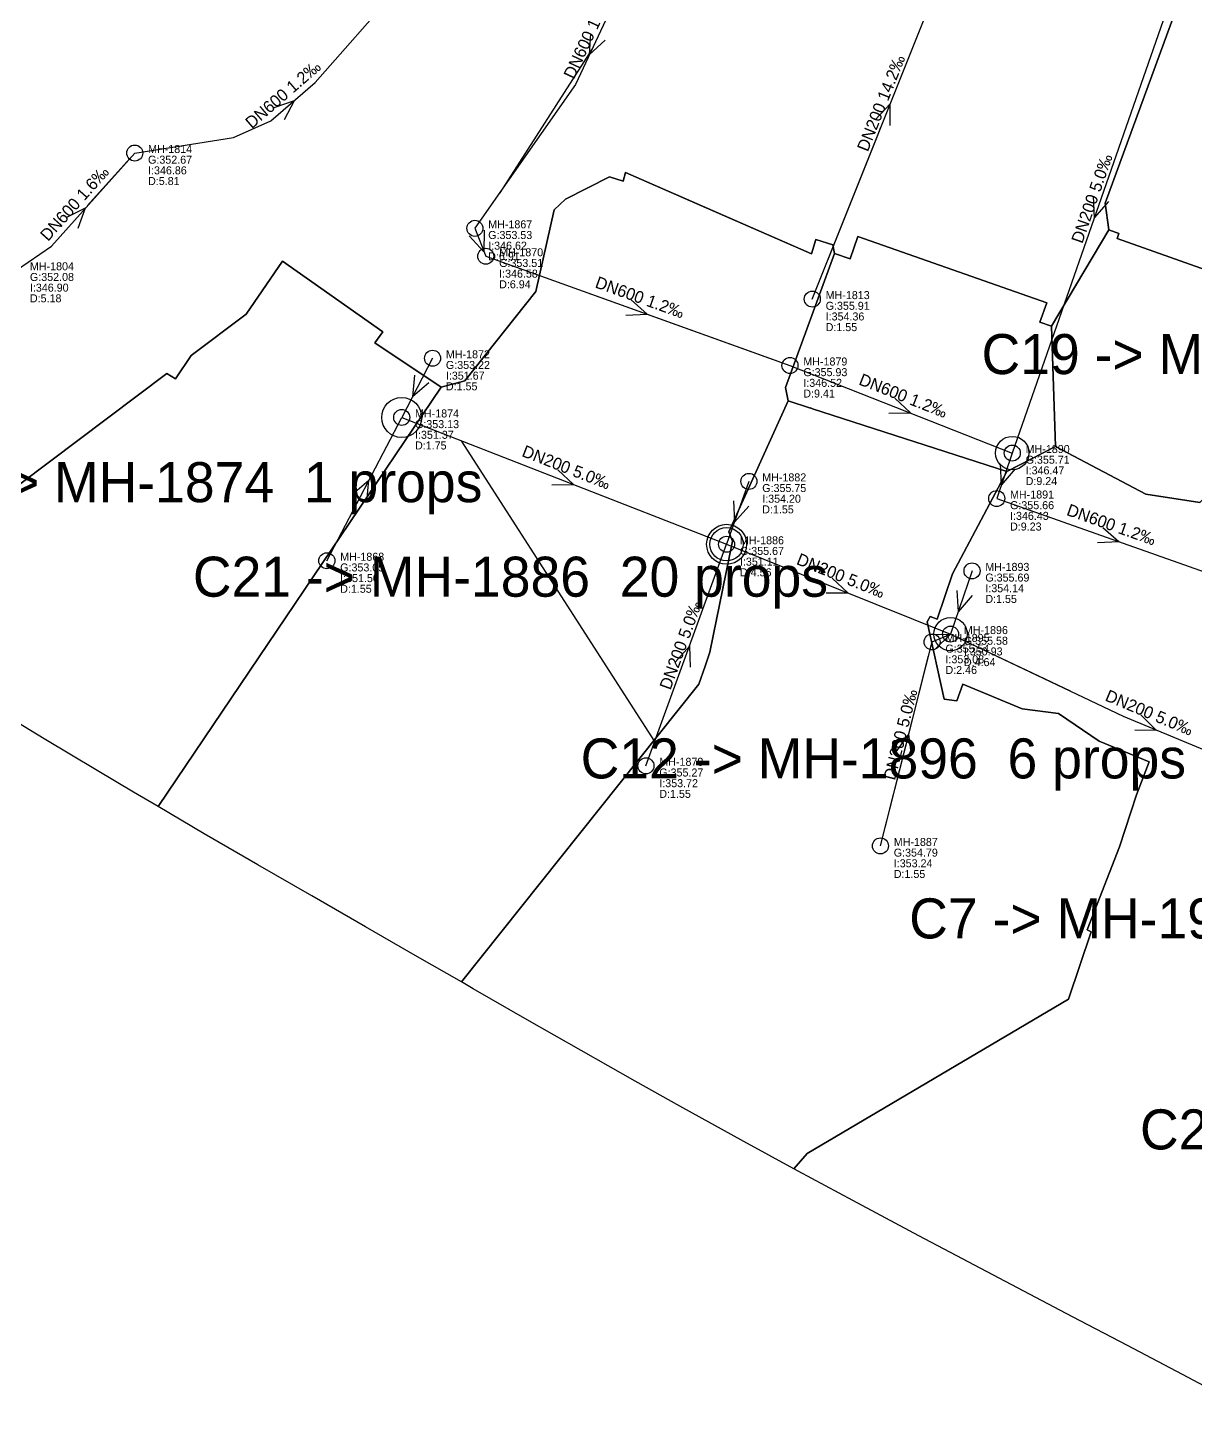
# Model space of a CAD drawing. Header units: metres. Extents: x 449901 to 451990, y 2566737 to 2570846.
# Drawn here: x 450635.7 to 450810.8, y 2567282.7 to 2567488.9 of the extents above; entities that cross this region are included whole.
import ezdxf
from ezdxf.enums import TextEntityAlignment as Align

# ---------------------------------------------------------------- set-up
doc = ezdxf.new("R2010")
doc.units = ezdxf.units.M
for name, color, linetype in [('SEW-CATCHMENT', 4, 'Continuous'), ('SEW-CATCHMENT-LABEL', 4, 'Continuous'), ('SEW-DROP', 6, 'Continuous'), ('SEW-LABEL', 2, 'Continuous'), ('SEW-MH', 7, 'Continuous'), ('SEW-MH-LABEL', 8, 'Continuous'), ('SEW-PIPE-DN200', 3, 'Continuous'), ('SEW-PIPE-DN400', 6, 'Continuous'), ('SEW-PIPE-DN500', 1, 'Continuous'), ('SEW-PIPE-DN600', 2, 'Continuous'), ('SEW-RIDER', 8, 'Continuous'), ('SEW-SWEPT-CH', 6, 'Continuous')]:
    doc.layers.add(name, color=color, linetype=linetype)

msp = doc.modelspace()

# ---------------------------------------------------------------- linework, layer by layer
at = {"layer": 'SEW-CATCHMENT'}
for points in [[(450808.86, 2567494.28), (450797.24, 2567462.59), (450797.79, 2567458.58), (450789.24, 2567444.16), (450787.49, 2567444.74), (450788.5, 2567447.64), (450760.19, 2567457.58), (450759.03, 2567454.25), (450756.7, 2567455.03), (450756.42, 2567456.35), (450753.89, 2567457.12), (450753.26, 2567454.98), (450725.37, 2567467.19), (450725.02, 2567465.9), (450722.93, 2567466.53), (450716.34, 2567463.17), (450714.65, 2567461.58), (450711.92, 2567449.33), (450701.27, 2567435.94), (450697.7, 2567434.99), (450687.79, 2567441.64), (450688.96, 2567443.31), (450673.91, 2567453.89), (450668.48, 2567445.96), (450660.25, 2567439.77), (450657.9, 2567436.24), (450656.6, 2567437.03), (450608.04, 2567400.52)], [(450827.37, 2567447.25), (450799.05, 2567457.3), (450799.3, 2567458.04), (450797.79, 2567458.58), (450797.24, 2567462.59), (450808.86, 2567494.28)], [(450817.07, 2567282.66), (450808.84, 2567287), (450800.6, 2567291.33), (450792.36, 2567295.66), (450784.11, 2567299.98), (450775.88, 2567304.32), (450769.33, 2567307.79), (450759.44, 2567313.07), (450751.24, 2567317.49), (450750.57, 2567317.85), (450752.57, 2567320.12), (450791.78, 2567343.25), (450795.16, 2567353.38), (450794.58, 2567353.65), (450799.4, 2567366.11), (450799.4, 2567366.11), (450801.98, 2567373.87), (450803.86, 2567378.84), (450796.38, 2567381.96), (450790.27, 2567386.1), (450784.82, 2567386.77), (450775.9, 2567390.49), (450775.01, 2567387.98), (450773.14, 2567388.21), (450770.58, 2567399.81), (450771.01, 2567400.63), (450772.08, 2567400.2), (450774.38, 2567407), (450782.5, 2567422.37), (450789.81, 2567426.12), (450803.37, 2567418.96), (450811.44, 2567417.73)]]:
    msp.add_lwpolyline(points, dxfattribs=at)
for points in [[(450716.34, 2567463.17), (450722.93, 2567466.53), (450725.02, 2567465.9), (450725.37, 2567467.19), (450735.86, 2567462.6), (450735.86, 2567462.6), (450753.26, 2567454.98), (450753.89, 2567457.12), (450756.42, 2567456.35), (450756.7, 2567455.03), (450749.32, 2567434.97), (450749.72, 2567432.94), (450740.84, 2567413.3), (450741.41, 2567411.91), (450737.99, 2567395.27), (450737.28, 2567393.19), (450736.35, 2567390.46), (450700.75, 2567345.85), (450694.19, 2567349.62), (450686.39, 2567354.1), (450678.32, 2567358.74), (450670.26, 2567363.39), (450662.21, 2567368.07), (450655.28, 2567372.14), (450697.7, 2567434.99), (450701.27, 2567435.94), (450711.92, 2567449.33), (450714.65, 2567461.58), (450716.34, 2567463.17)], [(450799.3, 2567458.04), (450799.05, 2567457.3), (450827.37, 2567447.25), (450828.13, 2567449.51), (450828.38, 2567450.19), (450832.11, 2567453.83), (450835.24, 2567452.53), (450835.24, 2567452.54), (450858.34, 2567442.95), (450858.34, 2567442.95), (450860.8, 2567441.93), (450853.77, 2567424.95), (450850.58, 2567422.78), (450825.95, 2567431.99), (450811.44, 2567417.73), (450803.37, 2567418.96), (450789.81, 2567426.12), (450789.24, 2567444.16), (450797.79, 2567458.58), (450799.3, 2567458.04)], [(450789.24, 2567444.16), (450789.81, 2567426.12), (450782.5, 2567422.37), (450753.37, 2567431.77), (450753.08, 2567431.89), (450753.07, 2567431.86), (450749.72, 2567432.94), (450749.32, 2567434.97), (450756.7, 2567455.03), (450759.03, 2567454.25), (450760.19, 2567457.58), (450788.5, 2567447.64), (450787.49, 2567444.74), (450789.24, 2567444.16)], [(450656.6, 2567437.03), (450657.9, 2567436.24), (450660.25, 2567439.77), (450668.48, 2567445.96), (450673.91, 2567453.89), (450688.96, 2567443.31), (450687.79, 2567441.64), (450697.7, 2567434.99), (450655.28, 2567372.14), (450651.61, 2567374.29), (450646.17, 2567377.52), (450638.19, 2567382.3), (450630.21, 2567387.11), (450622.25, 2567391.93), (450614.29, 2567396.75), (450608.27, 2567400.38), (450608.04, 2567400.52), (450656.6, 2567437.03)], [(450753.07, 2567431.86), (450753.08, 2567431.89), (450753.37, 2567431.77), (450782.5, 2567422.37), (450774.38, 2567407), (450772.08, 2567400.2), (450771.01, 2567400.63), (450770.58, 2567399.81), (450773.14, 2567388.21), (450775.01, 2567387.98), (450775.9, 2567390.49), (450784.82, 2567386.77), (450790.27, 2567386.1), (450796.38, 2567381.96), (450803.86, 2567378.84), (450801.98, 2567373.87), (450799.4, 2567366.11), (450794.58, 2567353.65), (450795.16, 2567353.38), (450791.78, 2567343.25), (450752.57, 2567320.12), (450750.57, 2567317.85), (450743.07, 2567321.94), (450733.5, 2567327.23), (450726.8, 2567330.99), (450718.7, 2567335.58), (450710.61, 2567340.19), (450702.54, 2567344.82), (450700.75, 2567345.85), (450736.35, 2567390.46), (450737.28, 2567393.19), (450737.99, 2567395.27), (450741.41, 2567411.91), (450740.84, 2567413.3), (450749.72, 2567432.94), (450753.07, 2567431.86)]]:
    msp.add_lwpolyline(points, close=True, dxfattribs=at)
at = {"layer": 'SEW-DROP'}
for centre in [(450783.34, 2567425.13), (450740.51, 2567411.45), (450740.51, 2567411.45), (450774.08, 2567397.99), (450774.08, 2567397.99)]:
    msp.add_circle(centre, 2.5, dxfattribs=at)
at = {"layer": 'SEW-LABEL'}
for p, q in [((450720.12, 2567488.02), (450719.93, 2567484.8)), ((450722.29, 2567487), (450719.93, 2567484.8)), ((450672.67, 2567476.92), (450675.72, 2567477.98)), ((450674.24, 2567475.11), (450675.72, 2567477.98)), ((450762.83, 2567475.12), (450765.05, 2567477.46)), ((450765.05, 2567474.23), (450765.05, 2567477.46)), ((450795.48, 2567463.62), (450795.63, 2567460.39)), ((450797.75, 2567462.83), (450795.63, 2567460.39)), ((450641.52, 2567460.43), (450644.42, 2567461.87)), ((450643.31, 2567458.83), (450644.42, 2567461.87)), ((450704.17, 2567458.54), (450704.14, 2567455.31)), ((450701.93, 2567457.67), (450704.14, 2567455.31)), ((450726.2, 2567448.07), (450728.62, 2567445.93)), ((450725.39, 2567445.81), (450728.62, 2567445.93)), ((450693.74, 2567436.78), (450693.42, 2567433.57)), ((450695.87, 2567435.67), (450693.42, 2567433.57)), ((450765.72, 2567433.36), (450768.07, 2567431.14)), ((450764.84, 2567431.12), (450768.07, 2567431.14)), ((450781.52, 2567423.53), (450781.68, 2567420.3)), ((450715.2, 2567422.62), (450717.55, 2567420.41)), ((450783.79, 2567422.75), (450781.68, 2567420.3)), ((450684.43, 2567418.95), (450686.88, 2567421.05)), ((450686.56, 2567417.84), (450686.88, 2567421.05)), ((450714.32, 2567420.38), (450717.55, 2567420.41)), ((450741.55, 2567417.98), (450741.68, 2567414.75)), ((450743.82, 2567417.18), (450741.68, 2567414.75)), ((450796.89, 2567413.98), (450799.33, 2567411.85)), ((450796.1, 2567411.72), (450799.33, 2567411.85)), ((450756.35, 2567406.39), (450758.69, 2567404.16)), ((450755.46, 2567404.17), (450758.69, 2567404.16)), ((450775.04, 2567404.53), (450775.21, 2567401.3)), ((450777.31, 2567403.76), (450775.21, 2567401.3)), ((450770.85, 2567397.92), (450774.08, 2567397.99)), ((450771.79, 2567395.71), (450774.08, 2567397.99)), ((450732.83, 2567393.85), (450734.98, 2567396.25)), ((450735.08, 2567393.02), (450734.98, 2567396.25)), ((450802.62, 2567385.87), (450804.93, 2567383.61)), ((450765.91, 2567380.36), (450767.81, 2567382.97)), ((450768.24, 2567379.77), (450767.81, 2567382.97)), ((450801.7, 2567383.66), (450804.93, 2567383.61))]:
    msp.add_line(p, q, dxfattribs=at)
at = {"layer": 'SEW-MH'}
for centre in [(450651.78, 2567470.1), (450702.77, 2567458.81), (450704.41, 2567454.62), (450753.36, 2567448.2), (450696.43, 2567439.33), (450750.01, 2567438.25), (450691.8, 2567430.46), (450783.34, 2567425.13), (450743.85, 2567420.88), (450781, 2567418.31), (450740.51, 2567411.45), (450680.58, 2567408.98), (450777.3, 2567407.46), (450774.08, 2567397.99), (450771.32, 2567396.81), (450728.42, 2567378.24), (450763.57, 2567366.23)]:
    msp.add_circle(centre, 1.2, dxfattribs=at)
at = {"layer": 'SEW-PIPE-DN200'}
for points in [[(450753.36, 2567448.2), (450775.64, 2567503.93)], [(450808.91, 2567498.48), (450783.34, 2567425.13)], [(450696.43, 2567439.33), (450691.8, 2567430.46)], [(450680.58, 2567408.98), (450691.8, 2567430.46)], [(450691.8, 2567430.46), (450740.51, 2567411.45)], [(450743.85, 2567420.88), (450740.51, 2567411.45)], [(450728.42, 2567378.24), (450740.51, 2567411.45)], [(450740.51, 2567411.45), (450774.08, 2567397.99)], [(450777.3, 2567407.46), (450774.08, 2567397.99)], [(450763.57, 2567366.23), (450771.32, 2567396.81)], [(450771.32, 2567396.81), (450774.08, 2567397.99)], [(450774.08, 2567397.99), (450799.96, 2567385.68), (450831.32, 2567372.62), (450833.77, 2567372.55), (450833.77, 2567372.55)]]:
    msp.add_lwpolyline(points, dxfattribs=at)
at = {"layer": 'SEW-PIPE-DN400'}
msp.add_lwpolyline([(450702.77, 2567458.81), (450704.41, 2567454.62)], dxfattribs=at)
at = {"layer": 'SEW-PIPE-DN500'}
msp.add_lwpolyline([(450783.34, 2567425.13), (450781, 2567418.31)], dxfattribs=at)
at = {"layer": 'SEW-PIPE-DN600'}
for points in [[(450737.33, 2567513.42), (450733.5, 2567511.12), (450730.65, 2567507.68), (450717.86, 2567480.36), (450702.77, 2567458.81)], [(450651.78, 2567470.1), (450651.78, 2567470.1), (450666.59, 2567472.42), (450672.16, 2567474.9), (450678.82, 2567480.66), (450691.17, 2567494.72)], [(450634.07, 2567452.52), (450634.07, 2567452.52), (450639.3, 2567456.15), (450651.78, 2567470.1)], [(450704.41, 2567454.62), (450750.01, 2567438.25)], [(450750.01, 2567438.25), (450783.34, 2567425.13)], [(450781, 2567418.31), (450814.82, 2567406.39)]]:
    msp.add_lwpolyline(points, dxfattribs=at)
at = {"layer": 'SEW-RIDER'}
for points in [[(450720.36, 2567485.7), (450706.51, 2567464.14)], [(450755.68, 2567454.02), (450763.09, 2567472.55), (450763.65, 2567473.95)], [(450644.67, 2567462.16), (450651.09, 2567469.33)], [(450719.69, 2567449.13), (450748.32, 2567438.86)], [(450729.75, 2567381.89), (450700.79, 2567426.95)], [(450763.57, 2567366.23), (450767.11, 2567380.18), (450770.8, 2567394.75)], [(450777.88, 2567396.18), (450791.99, 2567389.47)]]:
    msp.add_lwpolyline(points, dxfattribs=at)
at = {"layer": 'SEW-SWEPT-CH'}
for centre in [(450691.8, 2567430.46), (450740.51, 2567411.45)]:
    msp.add_circle(centre, 3, dxfattribs=at)

# ---------------------------------------------------------------- texts
at = {"layer": 'SEW-CATCHMENT-LABEL'}
for s, p in [('C19 -> MH-1901  3 props', (450824.11, 2567436.96)), ('C20 -> MH-1874  1 props', (450658.52, 2567417.76)), ('C21 -> MH-1886  20 props', (450708.11, 2567403.59)), ('C12 -> MH-1896  6 props', (450764.01, 2567376.35)), ('C7 -> MH-1912  4 props', (450811.03, 2567352.37)), ('C23 -> MH-1921  6 props', (450847.86, 2567320.74))]:
    msp.add_text(s, height=6, dxfattribs=at).set_placement(p, align=Align.CENTER)
at = {"layer": 'SEW-LABEL'}
for s, rotation, p in [('DN600 1.2‰', 64.9084, (450720.57, 2567487.36)), ('DN600 1.2‰', 40.898, (450674.59, 2567478.2)), ('DN200 14.2‰', 68.2103, (450764.5, 2567477.27)), ('DN200 5.0‰', 70.7764, (450796.12, 2567463)), ('DN600 1.6‰', 48.2106, (450643.42, 2567461.95)), ('DN600 1.2‰', -19.7443, (450727.21, 2567447.63)), ('DN600 1.2‰', -21.4833, (450766.67, 2567432.89)), ('DN200 5.0‰', -21.3212, (450716.16, 2567422.16)), ('DN600 1.2‰', -19.4039, (450797.91, 2567413.55)), ('DN200 5.0‰', -21.8488, (450757.3, 2567405.92)), ('DN200 5.0‰', 69.9979, (450734.47, 2567396.04)), ('DN200 5.0‰', 75.7823, (450767.44, 2567382.72)), ('DN200 5.0‰', -22.6127, (450803.54, 2567385.39))]:
    msp.add_text(s, height=1.8, rotation=rotation, dxfattribs=at).set_placement(p, align=Align.CENTER)
at = {"layer": 'SEW-MH-LABEL'}
for s, p in [('MH-1814', (450653.78, 2567470.1)), ('G:352.67', (450653.78, 2567468.5)), ('D:5.81', (450653.78, 2567465.3)), ('I:346.86', (450653.78, 2567466.9)), ('G:353.53', (450704.77, 2567457.21)), ('MH-1867', (450704.77, 2567458.81)), ('I:346.62', (450704.77, 2567455.61)), ('D:6.91', (450704.77, 2567454.01)), ('G:353.51', (450706.41, 2567453.02)), ('MH-1870', (450706.41, 2567454.62)), ('G:352.08', (450636.07, 2567450.92)), ('MH-1804', (450636.07, 2567452.52)), ('I:346.58', (450706.41, 2567451.42)), ('I:346.90', (450636.07, 2567449.32)), ('D:6.94', (450706.41, 2567449.82)), ('D:5.18', (450636.07, 2567447.72)), ('MH-1813', (450755.36, 2567448.2)), ('G:355.91', (450755.36, 2567446.6)), ('I:354.36', (450755.36, 2567445)), ('D:1.55', (450755.36, 2567443.4)), ('MH-1872', (450698.43, 2567439.33)), ('G:353.22', (450698.43, 2567437.73)), ('G:355.93', (450752.01, 2567436.65)), ('MH-1879', (450752.01, 2567438.25)), ('D:1.55', (450698.43, 2567434.53)), ('I:351.67', (450698.43, 2567436.13)), ('I:346.52', (450752.01, 2567435.05)), ('D:9.41', (450752.01, 2567433.45)), ('MH-1874', (450693.8, 2567430.46)), ('G:353.13', (450693.8, 2567428.86)), ('I:351.37', (450693.8, 2567427.26)), ('D:1.75', (450693.8, 2567425.66)), ('MH-1890', (450785.34, 2567425.13)), ('G:355.71', (450785.34, 2567423.53)), ('MH-1882', (450745.85, 2567420.88)), ('D:9.24', (450785.34, 2567420.33)), ('I:346.47', (450785.34, 2567421.93)), ('G:355.75', (450745.85, 2567419.28)), ('MH-1891', (450783, 2567418.31)), ('D:1.55', (450745.85, 2567416.08)), ('I:354.20', (450745.85, 2567417.68)), ('G:355.66', (450783, 2567416.71)), ('I:346.43', (450783, 2567415.11)), ('D:9.23', (450783, 2567413.51)), ('G:355.67', (450742.51, 2567409.85)), ('MH-1886', (450742.51, 2567411.45)), ('MH-1868', (450682.58, 2567408.98)), ('I:351.11', (450742.51, 2567408.25)), ('G:353.05', (450682.58, 2567407.38)), ('I:351.50', (450682.58, 2567405.78)), ('D:4.56', (450742.51, 2567406.65)), ('G:355.69', (450779.3, 2567405.86)), ('MH-1893', (450779.3, 2567407.46)), ('D:1.55', (450682.58, 2567404.18)), ('I:354.14', (450779.3, 2567404.26)), ('D:1.55', (450779.3, 2567402.66)), ('MH-1896', (450776.08, 2567397.99)), ('G:355.54', (450773.32, 2567395.21)), ('MH-1895', (450773.32, 2567396.81)), ('G:355.58', (450776.08, 2567396.39)), ('I:353.08', (450773.32, 2567393.61)), ('D:4.64', (450776.08, 2567393.19)), ('I:350.93', (450776.08, 2567394.79)), ('D:2.46', (450773.32, 2567392.01)), ('G:355.27', (450730.42, 2567376.64)), ('MH-1878', (450730.42, 2567378.24)), ('I:353.72', (450730.42, 2567375.04)), ('D:1.55', (450730.42, 2567373.44)), ('G:354.79', (450765.57, 2567364.63)), ('MH-1887', (450765.57, 2567366.23)), ('I:353.24', (450765.57, 2567363.03)), ('D:1.55', (450765.57, 2567361.43))]:
    msp.add_text(s, height=1.2, dxfattribs=at).set_placement(p)

doc.saveas('drawing.dxf')
